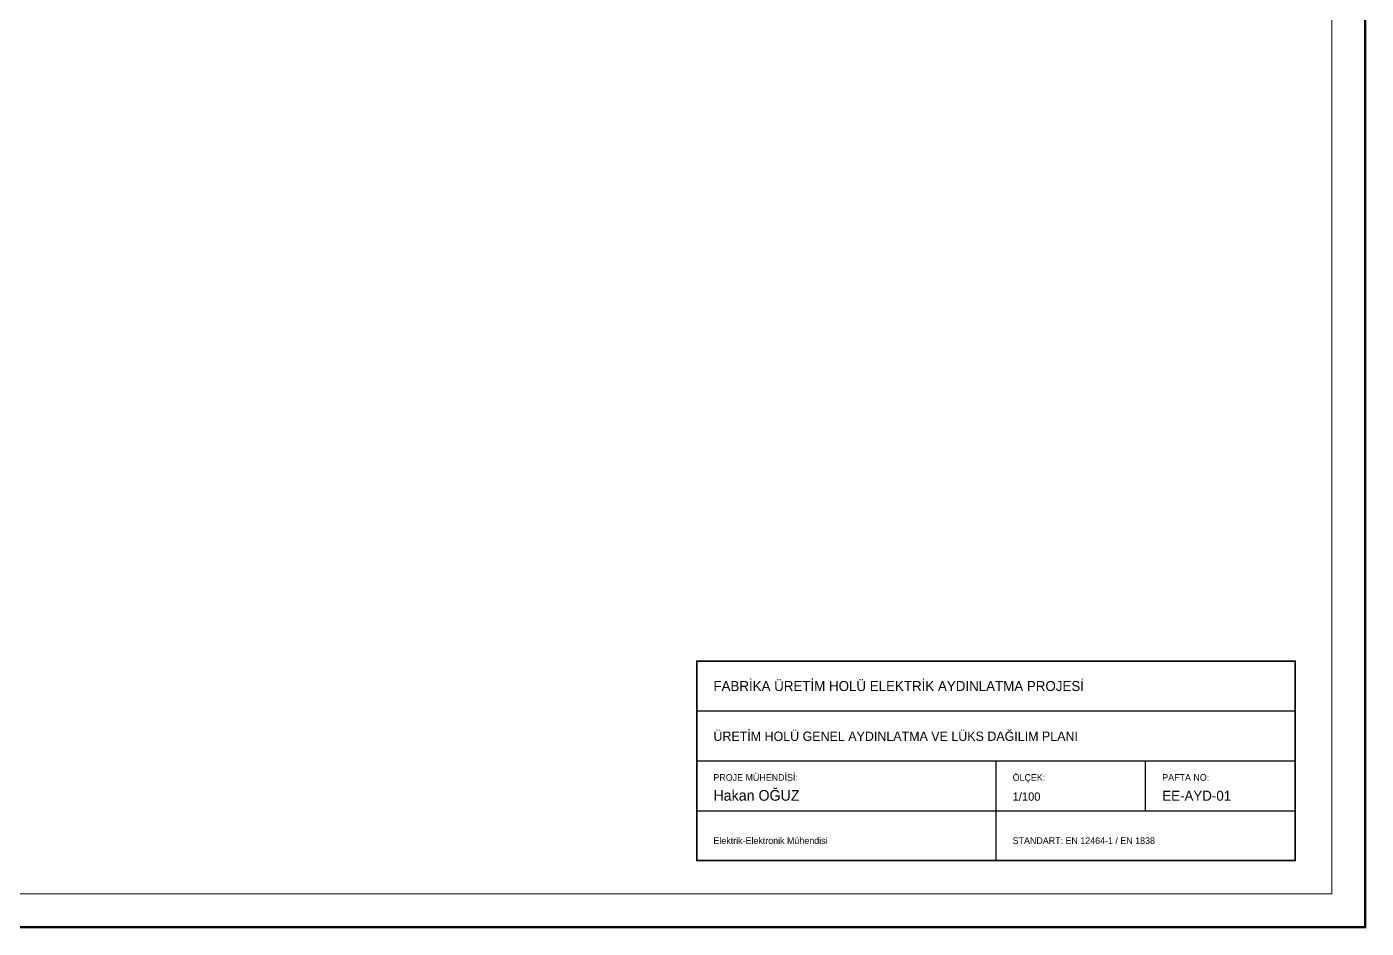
# Model space of a CAD drawing. Header units: metres. Extents: x 0 to 841, y 0 to 594.
# Drawn here: x 438.5 to 841.4, y -0.3 to 270.8 of the extents above; entities that cross this region are included whole.
import ezdxf

# ---------------------------------------------------------------- set-up
doc = ezdxf.new("R2010")
doc.units = ezdxf.units.M
doc.layers.add('ANTET', color=4, linetype='Continuous')
doc.layers.add('CERCEVE', color=7, linetype='Continuous')

msp = doc.modelspace()

# ---------------------------------------------------------------- linework, layer by layer
at = {"layer": 'ANTET', "const_width": 0.5}
msp.add_lwpolyline([(640, 20), (820, 20), (820, 80), (640, 80), (640, 20)], dxfattribs=at)
at = {"layer": 'ANTET'}
for points in [[(640, 65), (820, 65)], [(640, 50), (820, 50)], [(730, 35), (730, 50)], [(775, 35), (775, 50)], [(640, 35), (820, 35)], [(730, 20), (730, 35)]]:
    msp.add_lwpolyline(points, dxfattribs=at)
at = {"layer": 'CERCEVE'}
for points, const_width in [([(0, 0), (841, 0), (841, 594), (0, 594), (0, 0)], 0.7), ([(10, 10), (831, 10), (831, 584), (10, 584), (10, 10)], 0.35)]:
    msp.add_lwpolyline(points, dxfattribs=dict(at, const_width=const_width))

# ---------------------------------------------------------------- texts
at = {"layer": 'ANTET'}
for s, height, p in [('FABRİKA ÜRETİM HOLÜ ELEKTRİK AYDINLATMA PROJESİ', 3, (645, 71)), ('ÜRETİM HOLÜ GENEL AYDINLATMA VE LÜKS DAĞILIM PLANI', 2.8, (645, 56)), ('PROJE MÜHENDİSİ:', 2, (645, 44)), ('ÖLÇEK:', 2, (735, 44)), ('PAFTA NO:', 2, (780, 44)), ('Hakan OĞUZ', 3.2, (645, 38)), ('1/100', 2.5, (735, 38)), ('EE-AYD-01', 3, (780, 38)), ('Elektrik-Elektronik Mühendisi', 2, (645, 25)), ('STANDART: EN 12464-1 / EN 1838', 2, (735, 25))]:
    msp.add_text(s, height=height, dxfattribs=at).set_placement(p)

doc.saveas('drawing.dxf')
